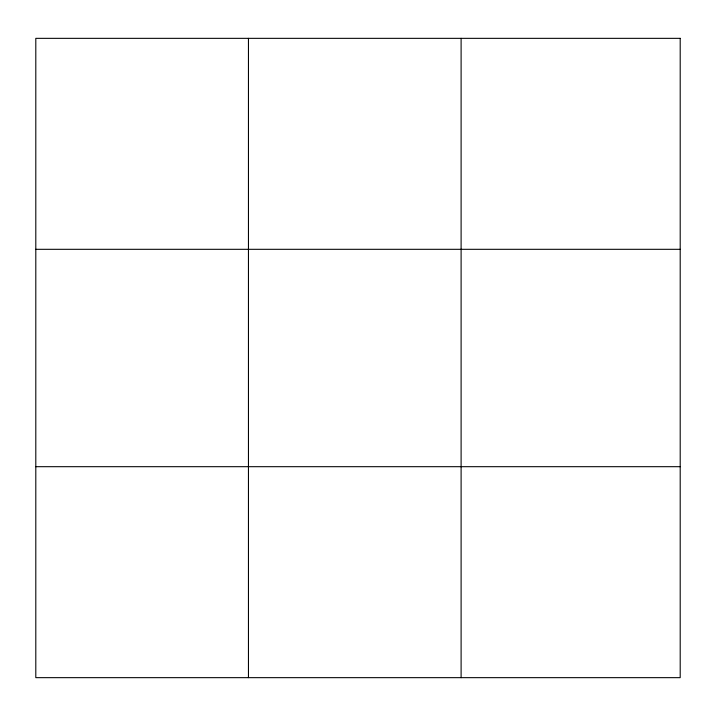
<?xml version="1.0" encoding="UTF-8"?>
<svg xmlns="http://www.w3.org/2000/svg" width="716" height="716" viewBox="0 0 716 716"><rect width="100%" height="100%" fill="white"/><g stroke="black" fill="none" stroke-linecap="round" stroke-linejoin="round"><path stroke-width="1.07" d="M248.452 38.342L248.452 677.658M461.104 38.342L461.104 677.658M35.8 249.311L680.2 249.311M35.8 466.689L680.2 466.689M680.2 38.342L680.2 677.658L35.8 677.658L35.8 38.342L680.2 38.342"/></g></svg>
